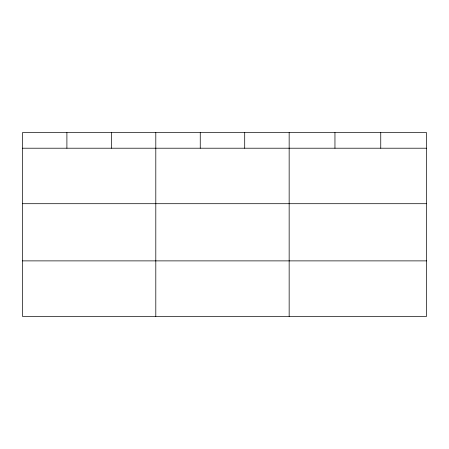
<?xml version="1.0" encoding="UTF-8"?>
<svg xmlns="http://www.w3.org/2000/svg" width="449" height="449" viewBox="0 0 449 449"><rect width="100%" height="100%" fill="white"/><g stroke="black" fill="none" stroke-linecap="round" stroke-linejoin="round"><path stroke-width="0.67" d="M426.55 148.209L426.55 316.377L22.45 316.377L22.45 132.623L426.55 132.623L426.55 148.209L22.45 148.209M22.45 203.706L426.55 203.706M22.45 260.88L426.55 260.88M380.752 132.623L380.752 148.209M334.954 132.623L334.954 148.209M289.156 132.623L289.156 316.377M244.705 132.623L244.705 148.209M200.254 132.623L200.254 148.209M155.803 132.623L155.803 316.377M111.352 132.623L111.352 148.209M66.901 132.623L66.901 148.209"/></g></svg>
